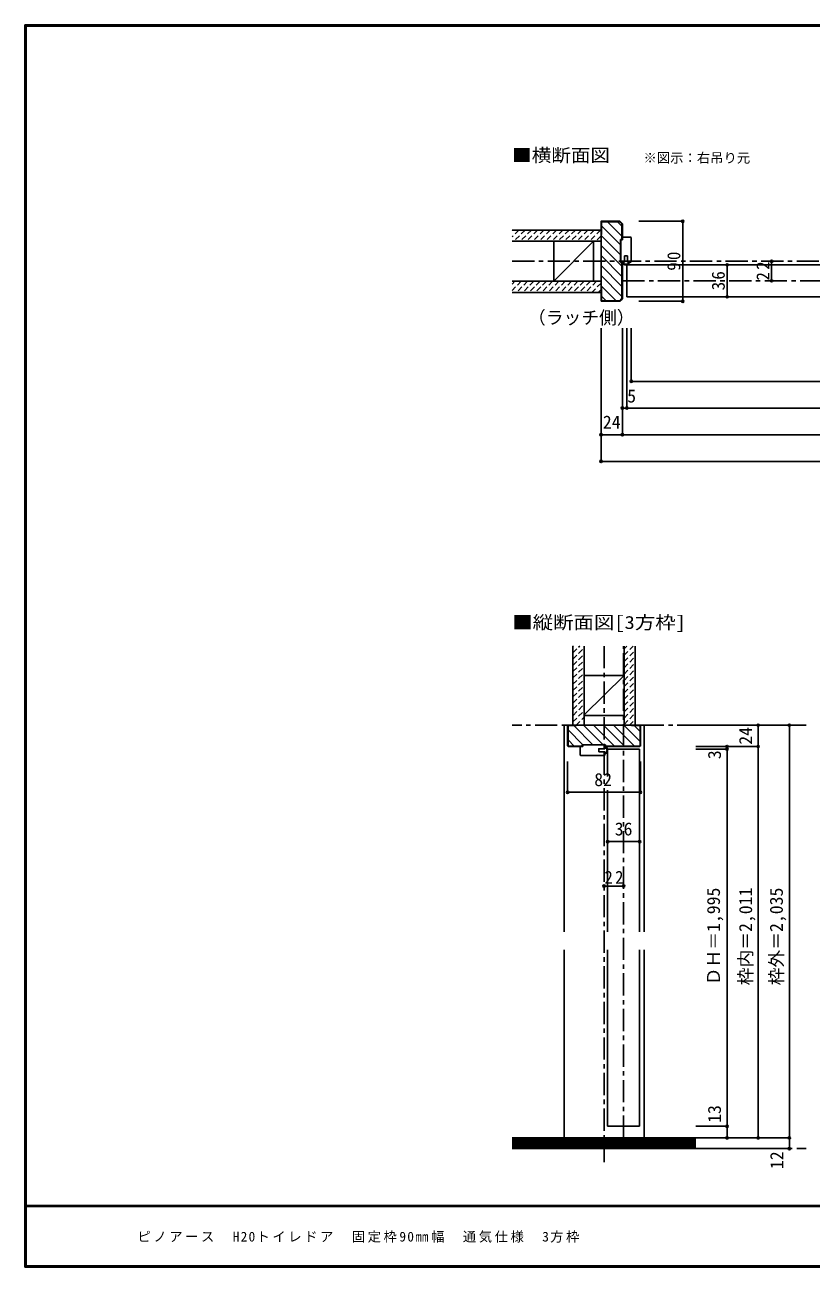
# Model space of a CAD drawing. Units: millimetres at full size, sheet at 1:5. Extents: x -973 to 977, y -718 to 696.
# Drawn here: x -973 to -89, y -701 to 696 of the extents above; entities that cross this region are included whole.
import ezdxf
from ezdxf.enums import TextEntityAlignment as Align

# ---------------------------------------------------------------- set-up
doc = ezdxf.new("R2010")
doc.units = ezdxf.units.MM
doc.header["$LTSCALE"] = 5
doc.header["$PDMODE"] = 32
doc.header["$PDSIZE"] = 2.5
doc.linetypes.add('CHAIN1', pattern=[8, 5, -1, 1, -1])
doc.linetypes.add('DASHED1', pattern=[1.8, 1.2, -0.6])
for name, color, linetype in [('0-0_補助線', 3, 'Continuous'), ('0-1_通り芯', 4, 'CHAIN1'), ('0-3_仕上げ', 2, 'Continuous'), ('0-4_枠', 4, 'Continuous'), ('0-6_扉', 6, 'Continuous'), ('0-A_文字', 3, 'Continuous'), ('0-B_寸法', 7, 'Continuous'), ('0-C_ハッチ', 4, 'DASHED1'), ('F-1_枠', 6, 'Continuous'), ('F-A_文字', 7, 'Continuous')]:
    doc.layers.add(name, color=color, linetype=linetype)
doc.styles.add('ＭＳ ゴシック', font='')
doc.styles.get('ＭＳ ゴシック').set_extended_font_data('MS Gothic')

# ---------------------------------------------------------------- blocks, each defined once
blk = doc.blocks.new('13')
at = {"layer": '0-0_補助線', "color": 7}
for p, q in [((-3.184, 13.914), (-3.184, 16.914)), ((5.816, 16.914), (-3.184, 16.914)), ((6.816, 15.914), (6.816, -10.086)), ((-4.984, 13.914), (-3.184, 13.914)), ((-4.984, -11.086), (-4.984, 13.914)), ((-4.984, -11.086), (-0.684, -11.086)), ((2.716, -4.086), (2.716, -11.086)), ((5.816, -11.086), (2.716, -11.086))]:
    blk.add_line(p, q, dxfattribs=at)
blk.add_lwpolyline([(2.716, -4.086), (-0.684, -4.086), (-0.684, -11.086)], dxfattribs=at)
for centre, radius, start, end in [((5.816, 15.914), 1, 0, 90), ((0.78, -9.605), 4.487, 199.27144, 340.72855), ((0.78, -9.605), 3.887, 202.39487, 337.60513), ((5.816, -10.086), 1, 270, 0)]:
    blk.add_arc(centre, radius, start, end, dxfattribs=at)
blk = doc.blocks.new('11')
at = {"layer": '0-0_補助線', "color": 7}
for p, q in [((-16.914, -5.816), (-16.914, 3.184)), ((-13.914, 3.184), (-16.914, 3.184)), ((11.086, 4.984), (11.086, 0.684)), ((-15.914, -6.816), (10.086, -6.816)), ((4.086, -2.716), (11.086, -2.716)), ((11.086, -5.816), (11.086, -2.716))]:
    blk.add_line(p, q, dxfattribs=at)
for points in [[(11.086, 4.984), (-13.914, 4.984), (-13.914, 3.184)], [(4.086, -2.716), (4.086, 0.684), (11.086, 0.684)]]:
    blk.add_lwpolyline(points, dxfattribs=at)
for centre, radius, start, end in [((9.605, -0.78), 4.487, 289.27145, 70.72856), ((9.605, -0.78), 3.887, 292.39487, 67.60513), ((-15.914, -5.816), 1, 180, 270), ((10.086, -5.816), 1, 270, 0)]:
    blk.add_arc(centre, radius, start, end, dxfattribs=at)

msp = doc.modelspace()

# ---------------------------------------------------------------- linework, layer by layer
at = {"layer": '0-0_補助線'}
for p, q in [((-304.175, 475), (-301.347, 472.172)), ((-304.383, 474.5), (-324.847, 474.5)), ((-324.847, 460), (-324.847, 474.5)), ((-304.383, 474.5), (-301.847, 471.964)), ((-301.847, 471.964), (-301.847, 454.498)), ((-301.347, 472.172), (-301.347, 454.498)), ((-324.847, 460), (-325.347, 460)), ((-301.347, 428.498), (-303.348, 428.498)), ((-301.847, 388.036), (-301.847, 428.498)), ((-301.347, 387.828), (-301.347, 428.498)), ((-324.847, 400), (-325.347, 400)), ((-324.847, 400), (-324.847, 385.5)), ((-304.382, 385.5), (-324.847, 385.5)), ((-301.847, 388.036), (-304.382, 385.5)), ((-280.99, -91.5), (-362.99, -91.5)), ((-362.49, -114.586), (-362.49, -92)), ((-352.99, -92), (-362.49, -92)), ((-352.99, -92), (-352.99, -91.5)), ((-290.99, -92), (-290.99, -91.5)), ((-290.99, -92), (-281.49, -92)), ((-281.49, -114.586), (-281.49, -92)), ((-362.075, -115), (-362.49, -114.586)), ((-362.283, -115.5), (-346.487, -115.5)), ((-362.075, -115), (-346.487, -115)), ((-346.487, -113.499), (-346.487, -115.5)), ((-320.487, -113.499), (-346.487, -113.499)), ((-320.487, -115.5), (-320.487, -113.499)), ((-281.904, -115), (-320.487, -115)), ((-281.697, -115.5), (-320.487, -115.5)), ((-281.904, -115), (-281.49, -114.586))]:
    msp.add_line(p, q, dxfattribs=at)
at = {"layer": '0-0_補助線', "color": 4}
for p, q in [((-324.847, 469.97), (-303.348, 448.471)), ((-318.063, 474.5), (-301.847, 458.284)), ((-306.749, 474.5), (-301.847, 469.598)), ((-325.347, 459.157), (-303.348, 437.158)), ((-325.347, 447.842), (-301.847, 424.343)), ((-325.347, 436.529), (-301.847, 413.029)), ((-325.347, 425.216), (-301.847, 401.716)), ((-325.347, 413.902), (-301.847, 390.402)), ((-325.347, 402.588), (-308.259, 385.5)), ((-324.847, 390.775), (-319.572, 385.5)), ((-362.49, -96.784), (-345.775, -113.499)), ((-355.96, -92), (-334.461, -113.499)), ((-345.147, -91.5), (-323.148, -113.499)), ((-333.832, -91.5), (-310.333, -115)), ((-322.519, -91.5), (-299.019, -115)), ((-311.205, -91.5), (-287.705, -115)), ((-299.892, -91.5), (-281.49, -109.902)), ((-288.078, -92), (-281.49, -98.588)), ((-362.49, -108.098), (-355.588, -115))]:
    msp.add_line(p, q, dxfattribs=at)
at = {"layer": '0-0_補助線', "color": 6}
for p, q in [((-296.347, 426), (-296.347, 390)), ((-317.99, -118.5), (-281.99, -118.5))]:
    msp.add_line(p, q, dxfattribs=at)
at = {"layer": '0-0_補助線'}
for points in [[(-304.175, 475), (-325.347, 475), (-325.347, 385)], [(-303.348, 428.498), (-303.348, 454.498), (-301.347, 454.498)], [(-301.347, 387.828), (-304.175, 385), (-325.347, 385)], [(-362.283, -115.5), (-362.99, -114.793), (-362.99, -91.5)], [(-281.697, -115.5), (-280.99, -114.793), (-280.99, -91.5)]]:
    msp.add_lwpolyline(points, dxfattribs=at)
at = {"layer": '0-1_通り芯'}
for p, q in [((-425.347, 430), (428.653, 430)), ((-301.347, 408.007), (304.653, 408.007)), ((-321.99, -2.5), (-321.99, -582.973)), ((-299.99, -555.5), (-299.99, -2.5)), ((-94.633, -91.5), (-425.347, -91.5)), ((-425.347, -567.5), (-94.633, -567.5))]:
    msp.add_line(p, q, dxfattribs=at)
at = {"layer": '0-3_仕上げ'}
for p, q in [((-425.347, 465), (-325.347, 465)), ((-425.347, 452.5), (-325.347, 452.5)), ((-425.347, 407.5), (-325.347, 407.5)), ((-425.347, 395), (-325.347, 395)), ((-356.99, -2.5), (-356.99, -91.5)), ((-344.49, -2.5), (-344.49, -91.5)), ((-299.49, -2.5), (-299.49, -91.5)), ((-286.99, -2.5), (-286.99, -91.5)), ((-218.633, -555.5), (-425.347, -555.5)), ((-218.633, -567.5), (-425.347, -567.5))]:
    msp.add_line(p, q, dxfattribs=at)
at = {"layer": '0-3_仕上げ', "color": 7}
for p, q in [((-333.919, 452.5), (-378.347, 407.5)), ((-344.49, -79.928), (-299.49, -35.5)), ((-218.633, -557), (-425.347, -557)), ((-218.633, -558.5), (-425.347, -558.5)), ((-218.633, -560), (-425.347, -560)), ((-218.633, -561.5), (-425.347, -561.5)), ((-218.633, -563), (-425.347, -563)), ((-218.633, -564.5), (-425.347, -564.5)), ((-218.633, -566), (-425.347, -566))]:
    msp.add_line(p, q, dxfattribs=at)
at = {"layer": '0-3_仕上げ', "color": 3}
for p, q in [((-378.347, 452.5), (-378.347, 407.5)), ((-333.919, 452.5), (-333.919, 407.5)), ((-344.49, -35.5), (-299.49, -35.5)), ((-344.49, -80.5), (-299.49, -80.5))]:
    msp.add_line(p, q, dxfattribs=at)
at = {"layer": '0-4_枠'}
for p, q in [((-280.99, -91.5), (-276.99, -91.5)), ((-276.99, -91.5), (-276.99, -324)), ((-366.99, -344), (-366.99, -555.5)), ((-276.99, -344), (-276.99, -555.5))]:
    msp.add_line(p, q, dxfattribs=at)
msp.add_lwpolyline([(-362.99, -91.5), (-366.99, -91.5), (-366.99, -324)], dxfattribs=at)
at = {"layer": '0-6_扉'}
for p, q in [((302.653, 426), (-296.347, 426)), ((-296.347, 390), (302.653, 390)), ((-317.99, -118.5), (-317.99, -149.19)), ((-281.99, -118.5), (-281.99, -324)), ((-317.99, -164.422), (-317.99, -324)), ((-317.99, -344), (-317.99, -542.5)), ((-281.99, -344), (-281.99, -542.5)), ((-281.99, -542.5), (-317.99, -542.5))]:
    msp.add_line(p, q, dxfattribs=at)
at = {"layer": '0-B_寸法', "color": 4}
for p, q in [((-233.522, 475), (-282.842, 475)), ((-233.522, 475), (-233.522, 385)), ((-183.522, 426), (-183.522, 390)), ((-133.522, 408.007), (-133.522, 430)), ((-233.522, 385), (-282.842, 385)), ((-325.347, 205), (-325.347, 355)), ((-301.347, 235), (-301.347, 355)), ((-296.347, 265), (-296.347, 355)), ((-291.347, 295), (-291.347, 355)), ((-291.347, 295), (244.658, 295)), ((-301.347, 265), (304.653, 265)), ((328.653, 235), (-325.347, 235)), ((-325.347, 205), (328.653, 205)), ((-113.633, -91.5), (-218.633, -91.5)), ((-148.633, -91.5), (-148.633, -555.5)), ((-148.633, -115.5), (-218.633, -115.5)), ((-183.633, -118.5), (-218.633, -118.5)), ((-183.633, -115.5), (-183.633, -555.5)), ((-362.99, -166.922), (-362.99, -132.4)), ((-280.99, -166.922), (-280.99, -132.4)), ((-362.99, -166.922), (-280.99, -166.922)), ((-317.99, -222.382), (-281.99, -222.382)), ((-321.99, -272.382), (-299.99, -272.382)), ((-183.633, -542.5), (-218.633, -542.5)), ((-113.633, -555.5), (-218.633, -555.5))]:
    msp.add_line(p, q, dxfattribs=at)
msp.add_lwpolyline([(-113.633, -91.5), (-113.633, -567.5), (-218.633, -567.5)], dxfattribs=at)
at = {"layer": '0-B_寸法'}
for p in [(-233.522, 475), (-183.522, 426), (-133.522, 430), (-133.522, 408.007), (-183.522, 390), (-233.522, 385), (-291.347, 295), (-301.347, 265), (-296.347, 265), (-325.347, 235), (-301.347, 235), (-325.347, 205), (-148.633, -91.5), (-113.633, -91.5), (-183.633, -115.5), (-183.633, -118.5), (-148.633, -115.5), (-362.99, -166.922), (-280.99, -166.922), (-317.99, -222.382), (-281.99, -222.382), (-321.99, -272.382), (-299.99, -272.382), (-183.633, -542.5), (-183.633, -555.5), (-148.633, -555.5), (-113.633, -555.5), (-113.633, -567.5)]:
    msp.add_point(p, dxfattribs=at)
at = {"layer": '0-C_ハッチ'}
for p, q in [((-417.878, 465), (-425.347, 457.531)), ((-424.949, 465), (-425.347, 464.602)), ((-410.807, 465), (-423.307, 452.5)), ((-403.736, 465), (-416.236, 452.5)), ((-396.665, 465), (-409.165, 452.5)), ((-389.594, 465), (-402.094, 452.5)), ((-382.523, 465), (-395.023, 452.5)), ((-375.452, 465), (-387.952, 452.5)), ((-368.381, 465), (-380.881, 452.5)), ((-361.31, 465), (-373.81, 452.5)), ((-354.239, 465), (-366.739, 452.5)), ((-347.168, 465), (-359.668, 452.5)), ((-340.096, 465), (-352.596, 452.5)), ((-333.025, 465), (-345.525, 452.5)), ((-325.954, 465), (-338.454, 452.5)), ((-325.347, 458.536), (-331.146, 452.737)), ((-415.17, 407.5), (-425.347, 397.323)), ((-422.241, 407.5), (-425.347, 404.394)), ((-408.099, 407.5), (-420.599, 395)), ((-401.028, 407.5), (-413.528, 395)), ((-393.957, 407.5), (-406.457, 395)), ((-386.886, 407.5), (-399.386, 395)), ((-379.815, 407.5), (-392.315, 395)), ((-372.744, 407.5), (-385.244, 395)), ((-365.673, 407.5), (-378.173, 395)), ((-358.601, 407.5), (-371.101, 395)), ((-351.53, 407.5), (-364.03, 395)), ((-344.459, 407.5), (-356.959, 395)), ((-337.388, 407.5), (-349.888, 395)), ((-330.317, 407.5), (-342.817, 395)), ((-325.347, 405.399), (-335.746, 395)), ((-325.347, 398.328), (-328.675, 395)), ((-356.99, -10.111), (-349.379, -2.5)), ((-356.99, -3.04), (-356.45, -2.5)), ((-356.99, -17.182), (-344.49, -4.682)), ((-356.99, -24.253), (-344.49, -11.753)), ((-299.49, -12.819), (-289.171, -2.5)), ((-299.49, -5.748), (-296.242, -2.5)), ((-299.49, -19.89), (-286.99, -7.39)), ((-356.99, -31.324), (-344.49, -18.824)), ((-356.99, -38.395), (-344.49, -25.895)), ((-299.49, -26.961), (-286.99, -14.461)), ((-299.49, -34.032), (-286.99, -21.532)), ((-356.99, -45.466), (-344.49, -32.966)), ((-356.99, -52.537), (-344.49, -40.037)), ((-299.49, -41.103), (-286.99, -28.603)), ((-299.49, -48.174), (-286.99, -35.674)), ((-356.99, -59.608), (-344.49, -47.108)), ((-356.99, -66.679), (-344.49, -54.179)), ((-299.49, -55.246), (-286.99, -42.746)), ((-299.49, -62.317), (-286.99, -49.817)), ((-356.99, -73.751), (-344.49, -61.251)), ((-356.668, -80.5), (-344.49, -68.322)), ((-299.49, -69.388), (-286.99, -56.888)), ((-299.49, -76.459), (-286.99, -63.959)), ((-356.99, -87.893), (-344.49, -75.393)), ((-353.526, -91.5), (-344.49, -82.464)), ((-299.49, -83.53), (-286.99, -71.03)), ((-299.49, -90.601), (-286.99, -78.101)), ((-293.318, -91.5), (-286.99, -85.172))]:
    msp.add_line(p, q, dxfattribs=at)
at = {"layer": 'F-1_枠'}
for p, q in [((-973.347, 695.833), (-973.347, -700.833)), ((-973.347, 695.833), (976.653, 695.833)), ((-973.347, 695), (976.653, 695)), ((-973.347, 694.167), (976.653, 694.167)), ((-972.514, 695.833), (-972.514, -700.833)), ((-971.68, 695.833), (-971.68, -700.833)), ((976.653, -631.667), (-973.347, -631.667)), ((976.653, -632.5), (-973.347, -632.5)), ((976.653, -699.167), (-973.347, -699.167)), ((976.653, -700), (-973.347, -700)), ((976.653, -700.833), (-973.347, -700.833))]:
    msp.add_line(p, q, dxfattribs=at)

# ---------------------------------------------------------------- block references
at = {"layer": '0-0_補助線'}
for name, p in [('13', (-298.163, 440.084)), ('11', (-332.073, -118.684))]:
    msp.add_blockref(name, p, dxfattribs=at)

# ---------------------------------------------------------------- texts
at = {"layer": '0-A_文字', "color": 7, "style": 'ＭＳ ゴシック'}
for s, width, p in [('■横断面図', 1.1, (-425.347, 537.5)), ('■縦断面図[3方枠]', 1.15, (-425.347, 12.256))]:
    msp.add_text(s, height=14.66, dxfattribs=dict(at, width=width)).set_placement(p, align=Align.BOTTOM_LEFT)
for s, height, p in [('※図示：右吊り元', 11, (-277.677, 537.5)), ('（ラッチ側）', 14.66, (-407.597, 355))]:
    msp.add_text(s, height=height, dxfattribs=at).set_placement(p, align=Align.BOTTOM_LEFT)
at = {"layer": '0-B_寸法', "style": 'ＭＳ ゴシック'}
for s, p in [('5', (-295.969, 266.878)), ('24', (-323.347, 237.5)), ('82', (-332.99, -164.422)), ('36', (-309.99, -219.882))]:
    msp.add_text(s, height=14.66, dxfattribs=at).set_placement(p, align=Align.BOTTOM_LEFT)
for s, p in [('24', (-151.133, -113.5)), ('3', (-186.133, -129.75)), ('ＤＨ＝1,995', (-187.228, -384)), ('枠内＝2,011', (-151.133, -384)), ('枠外＝2,035', (-116.533, -384)), ('13', (-186.133, -538.6)), ('12', (-116.133, -590.563))]:
    msp.add_text(s, height=14.66, rotation=90, dxfattribs=at).set_placement(p, align=Align.BOTTOM_LEFT)
at = {"layer": '0-B_寸法', "char_height": 14.66, "attachment_point": 7, "rotation": 90, "style": 'ＭＳ ゴシック'}
for s, insert in [('\\T1.27;\\W0.95;90', (-236.022, 419.375)), ('\\T1.27;\\W0.95;22', (-136.022, 408.378)), ('\\T1.27;\\W0.95;36', (-186.022, 397.375))]:
    msp.add_mtext(s, dxfattribs=dict(at, insert=insert))
at = {"layer": '0-B_寸法', "insert": (-321.615, -269.882), "char_height": 14.66, "attachment_point": 7, "style": 'ＭＳ ゴシック'}
msp.add_mtext('\\T1.27;\\W0.95;22', dxfattribs=at)
at = {"layer": 'F-A_文字', "insert": (-846.68, -673.333), "char_height": 11, "attachment_point": 7, "style": 'ＭＳ ゴシック'}
msp.add_mtext('\\T1.19;ピノアース\u3000H20トイレドア\u3000固定枠90㎜幅\u3000通気仕様\u30003方枠', dxfattribs=at)

doc.saveas('drawing.dxf')
